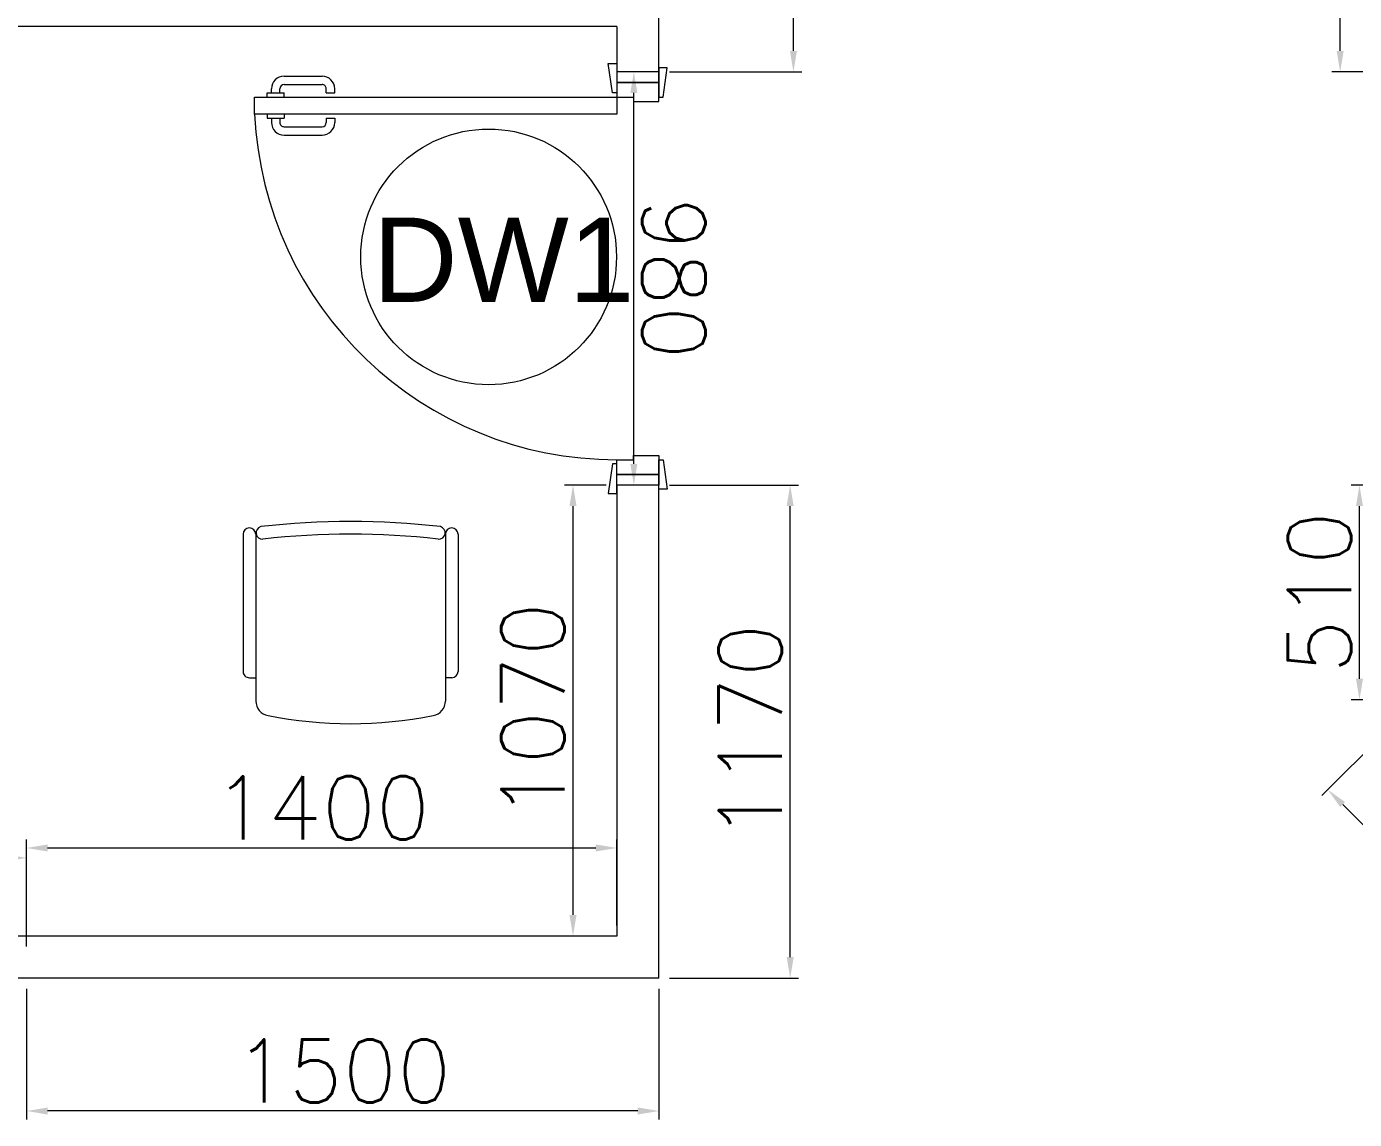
# Model space of a CAD drawing. Header units: millimetres. Extents: x -2143172 to 5255, y -610845 to 279739.
# Drawn here: x -1085517 to -1082367, y -582803 to -580211 of the extents above; entities that cross this region are included whole.
import ezdxf

# ---------------------------------------------------------------- set-up
doc = ezdxf.new("R2010")
doc.units = ezdxf.units.MM
doc.header["$LTSCALE"] = 30
doc.layers.get('0').update_dxf_attribs({"lineweight": 5})
doc.layers.get('Defpoints').update_dxf_attribs({"lineweight": 5})
for name, color, linetype, lineweight in [('dims.', 152, 'Continuous', 5), ('DTAG', 20, 'Continuous', 9), ('LOADING', 163, 'Continuous', 5), ('Walls', 32, 'Continuous', 5)]:
    doc.layers.add(name, color=color, linetype=linetype, lineweight=lineweight)
doc.layers.add('Wooden Joinery', color=7, linetype='Continuous', lineweight=5, true_color=0x521300)
doc.styles.add('SIMPLEX', font='SIMPLEX.shx', dxfattribs={"height": 150})
doc.styles.add('TTLB-A0-JeddahDP$0$swis721', font='swiss.ttf')
doc.dimstyles.new('Buk', dxfattribs={"dimtxt": 150, "dimasz": 50, "dimexe": 20, "dimexo": 25, "dimgap": 20, "dimtad": 1, "dimdec": 0, "dimrnd": 5, "dimdsep": 46, "dimtxsty": 'SIMPLEX', "dimcen": 0, "dimdle": 20, "dimclrd": 256, "dimclre": 256, "dimclrt": 256, "dimadec": 0, "dimazin": 0, "dimtfac": 0.0075, "dimtdec": 0, "dimtmove": 1, "dimatfit": 2, "dimldrblk": 'ARCHTICK', "dimfxl": 1, "dimtolj": 1, "dimtzin": 0, "dimlwd": -1, "dimlwe": -1, "dimarcsym": 0})

# ---------------------------------------------------------------- blocks, each defined once
blk = doc.blocks.new('*D274')
at = {"layer": 'Defpoints', "color": 0, "transparency": 16777216}
for p in [(-1085517.4, -582182.7), (-1086717.4, -582418.1, 0.1), (-1085517.4, -582418.1, 0.1)]:
    blk.add_point(p, dxfattribs=at)
at = {"layer": 'dims.', "linetype": 'Continuous', "transparency": 16777216}
for p, q in [((-1086717.4, -582393.1), (-1086717.4, -582162.7)), ((-1085517.4, -582393.1), (-1085517.4, -582162.7))]:
    blk.add_line(p, q, dxfattribs=at)
at = {"layer": 'dims.', "transparency": 16777216}
blk.add_line((-1086667.4, -582182.7), (-1085567.4, -582182.7), dxfattribs=at)
for points in [[(-1086667.4, -582174.4), (-1086667.4, -582191.1), (-1086717.4, -582182.7)], [(-1085567.4, -582174.4), (-1085567.4, -582191.1), (-1085517.4, -582182.7)]]:
    blk.add_solid(points, dxfattribs=at)
at = {"layer": 'dims.', "transparency": 16777216, "insert": (-1086117.4, -582087.7), "char_height": 150, "attachment_point": 5, "style": 'SIMPLEX'}
blk.add_mtext('\\A1;1200', dxfattribs=at)
blk = doc.blocks.new('_ArchTick')
at = {"color": 0, "linetype": 'ByBlock', "const_width": 0.15}
blk.add_lwpolyline([(-0.5, -0.5), (0.5, 0.5)], dxfattribs=at)
blk = doc.blocks.new('*D275')
at = {"layer": 'Defpoints', "color": 0, "transparency": 16777216}
for p in [(-1084117.4, -582159.1), (-1085517.4, -582368.1, 0.1), (-1084117.4, -582368.1, 0.1)]:
    blk.add_point(p, dxfattribs=at)
at = {"layer": 'dims.', "linetype": 'Continuous', "transparency": 16777216}
for p, q in [((-1085517.4, -582343.1), (-1085517.4, -582139.1)), ((-1084117.4, -582343.1), (-1084117.4, -582139.1))]:
    blk.add_line(p, q, dxfattribs=at)
at = {"layer": 'dims.', "transparency": 16777216}
blk.add_line((-1085467.4, -582159.1), (-1084167.4, -582159.1), dxfattribs=at)
for points in [[(-1085467.4, -582150.8), (-1085467.4, -582167.5), (-1085517.4, -582159.1)], [(-1084167.4, -582150.8), (-1084167.4, -582167.5), (-1084117.4, -582159.1)]]:
    blk.add_solid(points, dxfattribs=at)
at = {"layer": 'dims.', "transparency": 16777216, "insert": (-1084817.4, -582064.1), "char_height": 150, "attachment_point": 5, "style": 'SIMPLEX'}
blk.add_mtext('\\A1;1400', dxfattribs=at)
blk = doc.blocks.new('*D277')
at = {"layer": 'Defpoints', "color": 0, "transparency": 16777216}
for p in [(-1085517.4, -582468.1, 0.1), (-1084017.4, -582468.1, 0.1), (-1085517.4, -582783.1)]:
    blk.add_point(p, dxfattribs=at)
at = {"layer": 'dims.', "linetype": 'Continuous', "transparency": 16777216}
for p, q in [((-1085517.4, -582493.1), (-1085517.4, -582803.1)), ((-1084017.4, -582493.1), (-1084017.4, -582803.1))]:
    blk.add_line(p, q, dxfattribs=at)
at = {"layer": 'dims.', "transparency": 16777216}
blk.add_line((-1084067.4, -582783.1), (-1085467.4, -582783.1), dxfattribs=at)
for points in [[(-1085467.4, -582774.8), (-1085467.4, -582791.5), (-1085517.4, -582783.1)], [(-1084067.4, -582774.8), (-1084067.4, -582791.5), (-1084017.4, -582783.1)]]:
    blk.add_solid(points, dxfattribs=at)
at = {"layer": 'dims.', "transparency": 16777216, "insert": (-1084767.4, -582688.1), "char_height": 150, "attachment_point": 5, "style": 'SIMPLEX'}
blk.add_mtext('\\A1;1500', dxfattribs=at)
blk = doc.blocks.new('*D287')
at = {"layer": 'Defpoints', "color": 0, "transparency": 16777216}
for p in [(-1084017.4, -581298.1, 0.1), (-1083706, -581298.1), (-1084017.4, -582468.1, 0.1)]:
    blk.add_point(p, dxfattribs=at)
at = {"layer": 'dims.', "linetype": 'Continuous', "transparency": 16777216}
for p, q in [((-1083992.4, -581298.1), (-1083686, -581298.1)), ((-1083992.4, -582468.1), (-1083686, -582468.1))]:
    blk.add_line(p, q, dxfattribs=at)
at = {"layer": 'dims.', "transparency": 16777216}
blk.add_line((-1083706, -582418.1), (-1083706, -581348.1), dxfattribs=at)
for points in [[(-1083714.3, -581348.1), (-1083697.6, -581348.1), (-1083706, -581298.1)], [(-1083714.3, -582418.1), (-1083697.6, -582418.1), (-1083706, -582468.1)]]:
    blk.add_solid(points, dxfattribs=at)
at = {"layer": 'dims.', "transparency": 16777216, "insert": (-1083801, -581883.1), "char_height": 150, "attachment_point": 5, "rotation": 90, "style": 'SIMPLEX'}
blk.add_mtext('\\A1;1170', dxfattribs=at)
blk = doc.blocks.new('*D288')
at = {"layer": 'Defpoints', "color": 0, "transparency": 16777216}
for p in [(-1084117.4, -581298.1, 0.1), (-1084221.2, -582368.1), (-1084117.4, -582368.1, 0.1)]:
    blk.add_point(p, dxfattribs=at)
at = {"layer": 'dims.', "linetype": 'Continuous', "transparency": 16777216}
for p, q in [((-1084142.4, -581298.1), (-1084241.2, -581298.1)), ((-1084142.4, -582368.1), (-1084241.2, -582368.1))]:
    blk.add_line(p, q, dxfattribs=at)
at = {"layer": 'dims.', "transparency": 16777216}
blk.add_line((-1084221.2, -581348.1), (-1084221.2, -582318.1), dxfattribs=at)
for points in [[(-1084229.5, -581348.1), (-1084212.8, -581348.1), (-1084221.2, -581298.1)], [(-1084229.5, -582318.1), (-1084212.8, -582318.1), (-1084221.2, -582368.1)]]:
    blk.add_solid(points, dxfattribs=at)
at = {"layer": 'dims.', "transparency": 16777216, "insert": (-1084316.2, -581833.1), "char_height": 150, "attachment_point": 5, "rotation": 90, "style": 'SIMPLEX'}
blk.add_mtext('\\A1;1070', dxfattribs=at)
blk = doc.blocks.new('*D289')
at = {"layer": 'Defpoints', "color": 0, "transparency": 16777216}
for p in [(-1084076.8, -580318.1), (-1084067.5, -580318.1, 0.1), (-1084067.4, -581298.1, 0.1)]:
    blk.add_point(p, dxfattribs=at)
at = {"layer": 'dims.', "linetype": 'Continuous', "transparency": 16777216}
for p, q in [((-1084092.5, -580318.1), (-1084096.8, -580318.1)), ((-1084092.4, -581298.1), (-1084096.8, -581298.1))]:
    blk.add_line(p, q, dxfattribs=at)
at = {"layer": 'dims.', "transparency": 16777216}
blk.add_line((-1084076.8, -581248.1), (-1084076.8, -580368.1), dxfattribs=at)
for points in [[(-1084068.5, -580368.1), (-1084085.2, -580368.1), (-1084076.8, -580318.1)], [(-1084068.5, -581248.1), (-1084085.2, -581248.1), (-1084076.8, -581298.1)]]:
    blk.add_solid(points, dxfattribs=at)
at = {"layer": 'dims.', "transparency": 16777216, "insert": (-1083981.8, -580808.1), "char_height": 150, "attachment_point": 5, "rotation": 270.0012, "style": 'SIMPLEX'}
blk.add_mtext('\\A1;980', dxfattribs=at)
blk = doc.blocks.new('*D290')
at = {"layer": 'Defpoints', "color": 0, "transparency": 16777216}
for p in [(-1084017.4, -579478.1, 0.1), (-1083698.3, -579478.1), (-1084017.4, -580318.1, 0.1)]:
    blk.add_point(p, dxfattribs=at)
at = {"layer": 'dims.', "linetype": 'Continuous', "transparency": 16777216}
for p, q in [((-1083992.4, -579478.1), (-1083678.3, -579478.1)), ((-1083992.4, -580318.1), (-1083678.3, -580318.1))]:
    blk.add_line(p, q, dxfattribs=at)
at = {"layer": 'dims.', "transparency": 16777216}
blk.add_line((-1083698.3, -580268.1), (-1083698.3, -579528.1), dxfattribs=at)
for points in [[(-1083706.6, -579528.1), (-1083690, -579528.1), (-1083698.3, -579478.1)], [(-1083706.6, -580268.1), (-1083690, -580268.1), (-1083698.3, -580318.1)]]:
    blk.add_solid(points, dxfattribs=at)
at = {"layer": 'dims.', "transparency": 16777216, "insert": (-1083793.3, -579898.1), "char_height": 150, "attachment_point": 5, "rotation": 90, "style": 'SIMPLEX'}
blk.add_mtext('\\A1;840', dxfattribs=at)
blk = doc.blocks.new('*D313')
at = {"layer": 'Defpoints', "color": 0, "transparency": 16777216}
for p in [(-1082217.4, -581807.7, 0.1), (-1082430.6, -582020.9), (-1081557, -582468.1, 0.1)]:
    blk.add_point(p, dxfattribs=at)
at = {"layer": 'dims.', "linetype": 'Continuous', "transparency": 16777216}
for p, q in [((-1082235.1, -581825.4), (-1082444.7, -582035)), ((-1081574.7, -582485.8), (-1081784.3, -582695.4))]:
    blk.add_line(p, q, dxfattribs=at)
at = {"layer": 'dims.', "transparency": 16777216}
blk.add_line((-1081805.5, -582645.9), (-1082395.3, -582056.2), dxfattribs=at)
for points in [[(-1082389.4, -582050.3), (-1082401.1, -582062.1), (-1082430.6, -582020.9)], [(-1081799.6, -582640), (-1081811.4, -582651.8), (-1081770.2, -582681.3)]]:
    blk.add_solid(points, dxfattribs=at)
at = {"layer": 'dims.', "transparency": 16777216, "insert": (-1082033.2, -582283.9), "char_height": 150, "attachment_point": 5, "rotation": 315, "style": 'SIMPLEX'}
blk.add_mtext('\\A1;935', dxfattribs=at)
blk = doc.blocks.new('*D314')
at = {"layer": 'Defpoints', "color": 0, "transparency": 16777216}
for p in [(-1082355.5, -581298.1), (-1082217.4, -581298.1, 0.1), (-1082217.4, -581807.7, 0.1)]:
    blk.add_point(p, dxfattribs=at)
at = {"layer": 'dims.', "linetype": 'Continuous', "transparency": 16777216}
for p, q in [((-1082242.4, -581298.1), (-1082375.5, -581298.1)), ((-1082242.4, -581807.7), (-1082375.5, -581807.7))]:
    blk.add_line(p, q, dxfattribs=at)
at = {"layer": 'dims.', "transparency": 16777216}
blk.add_line((-1082355.5, -581757.7), (-1082355.5, -581348.1), dxfattribs=at)
for points in [[(-1082363.8, -581348.1), (-1082347.2, -581348.1), (-1082355.5, -581298.1)], [(-1082363.8, -581757.7), (-1082347.2, -581757.7), (-1082355.5, -581807.7)]]:
    blk.add_solid(points, dxfattribs=at)
at = {"layer": 'dims.', "transparency": 16777216, "insert": (-1082450.5, -581552.9), "char_height": 150, "attachment_point": 5, "rotation": 90, "style": 'SIMPLEX'}
blk.add_mtext('\\A1;510', dxfattribs=at)
blk = doc.blocks.new('*D316')
at = {"layer": 'Defpoints', "color": 0, "transparency": 16777216}
for p in [(-1082401.3, -579478.1), (-1082217.4, -579478.1, 0.1), (-1082217.4, -580318.1, 0.1)]:
    blk.add_point(p, dxfattribs=at)
at = {"layer": 'dims.', "linetype": 'Continuous', "transparency": 16777216}
for p, q in [((-1082242.4, -579478.1), (-1082421.3, -579478.1)), ((-1082242.4, -580318.1), (-1082421.3, -580318.1))]:
    blk.add_line(p, q, dxfattribs=at)
at = {"layer": 'dims.', "transparency": 16777216}
blk.add_line((-1082401.3, -580268.1), (-1082401.3, -579528.1), dxfattribs=at)
for points in [[(-1082409.6, -579528.1), (-1082393, -579528.1), (-1082401.3, -579478.1)], [(-1082409.6, -580268.1), (-1082393, -580268.1), (-1082401.3, -580318.1)]]:
    blk.add_solid(points, dxfattribs=at)
at = {"layer": 'dims.', "transparency": 16777216, "insert": (-1082496.3, -579898.1), "char_height": 150, "attachment_point": 5, "rotation": 90, "style": 'SIMPLEX'}
blk.add_mtext('\\A1;840', dxfattribs=at)
blk = doc.blocks.new('A$C72370EFE')
at = {"layer": 'Wooden Joinery'}
for p, q in [((-0.01, -0.03), (-0.01, -0.07)), ((0, -0.03), (-0.01, -0.03)), ((0.04, -0.03), (0.05, -0.03)), ((0.05, -0.03), (0.05, -0.07)), ((-0.01, -0.04), (-0.02, -0.04)), ((-0.01, -0.06), (-0.02, -0.06)), ((0.05, -0.04), (0.06, -0.04)), ((0.05, -0.06), (0.06, -0.06)), ((-0.05, -0.07), (-0.05, -0.16)), ((-0.03, -0.07), (-0.03, -0.16)), ((0, -0.07), (-0.01, -0.07)), ((0.04, -0.07), (0.05, -0.07)), ((0.07, -0.07), (0.07, -0.16)), ((0.09, -0.07), (0.09, -0.16)), ((-0.01, -0.17), (-0.02, -0.17)), ((-0.01, -0.17), (-0.01, -0.19)), ((0.05, -0.17), (0.06, -0.17)), ((0.05, -0.17), (0.05, -0.19)), ((-0.01, -0.19), (-0.02, -0.19)), ((0.05, -0.19), (0.06, -0.19))]:
    blk.add_line(p, q, dxfattribs=at)
for centre, radius, start, end in [((-0.02, -0.07), 0.03, 90, 180), ((-0.02, -0.07), 0.01, 90, 180), ((0.06, -0.07), 0.03, 0, 90), ((0.06, -0.07), 0.01, 0, 90), ((-0.02, -0.16), 0.03, 180, 270), ((-0.02, -0.16), 0.01, 180, 270), ((0.06, -0.16), 0.01, 270, 0), ((0.06, -0.16), 0.03, 270, 0)]:
    blk.add_arc(centre, radius, start, end, dxfattribs=at)
blk = doc.blocks.new('A$C5DAD61B4')
at = {"layer": 'Wooden Joinery'}
for points in [[(80, 959.1), (80, 969.1), (10, 979.1), (10, 959.1)], [(940, 959.1), (940, 969.1), (1010, 979.1), (1010, 959.1)], [(70, 859.1), (70, 849.1), (0, 839.1), (0, 859.1)], [(120, 859.1), (120, 0), (80, 0), (80, 859.1)], [(950, 859.1), (950, 849.1), (1020, 839.1), (1020, 859.1)]]:
    blk.add_lwpolyline(points, close=True, dxfattribs=at)
for points in [[(45, 859.1), (45, 959.1), (20, 959.1), (20, 859.1), (45, 859.1)], [(45, 859.1), (80, 859.1), (80, 899.1), (90, 899.1), (90, 959.1), (45, 959.1), (45, 859.1)], [(975, 859.1), (940, 859.1), (940, 899.1), (930, 899.1), (930, 959.1), (975, 959.1), (975, 859.1)], [(975, 859.1), (975, 959.1), (1000, 959.1), (1000, 859.1), (975, 859.1)]]:
    blk.add_lwpolyline(points, dxfattribs=at)
blk.add_arc((80, 859.1), 860, 272.666, 0, dxfattribs=at)
at = {"layer": 'Wooden Joinery', "xscale": 999.9999999998854, "yscale": 999.9999999998854, "zscale": 999.9999999998854, "rotation": 180}
blk.add_blockref('A$C72370EFE', (120, 0), dxfattribs=at)
blk = doc.blocks.new('A$C164D1FF0')
at = {"layer": 'DTAG'}
blk.add_circle((0, 0), 303.3, dxfattribs=at)
at = {"layer": 'DTAG', "insert": (-275.2, 93.3), "char_height": 200, "width": 6547.939, "attachment_point": 1, "style": 'TTLB-A0-JeddahDP$0$swis721'}
blk.add_mtext('DW1', dxfattribs=at)
blk = doc.blocks.new('GF21016-P')
at = {"color": 0, "extrusion": (-1.24384e-09, -1.20261e-09, -1)}
for p, q in [((0.0128, 0.0179), (0.0128, 0.4136)), ((0.4628, 0.0179), (0.4628, 0.4136)), ((-0.0022, 0.3585), (0.0128, 0.3585)), ((0.4778, 0.3585), (0.4628, 0.3585)), ((-0.0172, 0.0179), (-0.0172, 0.3435)), ((0.4928, 0.0179), (0.4928, 0.3435)), ((0.4778, 0.0029), (0.4778, 0.0029))]:
    blk.add_line(p, q, dxfattribs=at)
for centre, radius, start, end in [((-0.2378, -0.5362), 1.0036, 78.7568, 101.2432), ((-0.0478, 0.4136), 0.035, 0, 80.6557), ((-0.4278, 0.4136), 0.035, 99.3443, 180), ((0.0022, 0.3435), 0.015, 0, 90), ((-0.4778, 0.3435), 0.015, 90, 180), ((0.0022, 0.0179), 0.015, 270, 0), ((0.0022, 0.0179), 0.015, 180, 270), ((-0.0284, 0.0145), 0.015, 284.3864, 95.5209), ((-0.2378, 1.8734), 1.8855, 263.5119, 276.4881), ((-0.2378, 1.8928), 1.8749, 263.6341, 276.3659), ((-0.4471, 0.0145), 0.015, 84.4791, 255.6136), ((-0.4778, 0.0179), 0.015, 270, 0), ((-0.4778, 0.0179), 0.015, 180, 270)]:
    blk.add_arc(centre, radius, start, end, dxfattribs=at)

msp = doc.modelspace()

# ---------------------------------------------------------------- linework, layer by layer
at = {"layer": 'Walls'}
for p, q in [((-1084017.4, -580318.1, 0.2), (-1084017.4, -577628.1, 0.2)), ((-1084117.4, -580210.5, 0.2), (-1088117.4, -580210.5, 0.2)), ((-1084117.4, -580210.5, 0.2), (-1084117.4, -580318.1, 0.2)), ((-1084017.4, -580318.1, 0.2), (-1084117.4, -580318.1, 0.2)), ((-1084117.4, -581298.1, 0.2), (-1084117.4, -582368.1, 0.2)), ((-1084017.4, -581298.1, 0.2), (-1084117.4, -581298.1, 0.2)), ((-1084017.4, -582468.1, 0.2), (-1084017.4, -581298.1, 0.2)), ((-1084117.4, -582368.1, 0.2), (-1088117.4, -582368.1, 0.2)), ((-1084017.4, -582468.1, 0.2), (-1091157, -582468.1, 0.2))]:
    msp.add_line(p, q, dxfattribs=at)

# ---------------------------------------------------------------- block references
at = {"layer": 'DTAG'}
msp.add_blockref('A$C164D1FF0', (-1084421.3, -580756.9, -0.1), dxfattribs=at)
at = {"layer": 'LOADING', "extrusion": (-3.71208e-07, 7.42354e-07, -1), "xscale": 1000.000000000001, "yscale": 1000.000000000001, "zscale": 1000.000000000001, "rotation": 179.999974886666}
msp.add_blockref('GF21016-P', (1084986.5, -581396.9, -0.1), dxfattribs=at)
at = {"layer": 'Wooden Joinery', "rotation": 270}
msp.add_blockref('A$C5DAD61B4', (-1084976.5, -580298.1, 0.2), dxfattribs=at)

# ---------------------------------------------------------------- dimensions: what is measured, and where the dimension line sits
at = {"layer": 'dims.'}
for base, p1, p2, picture, middle in [((-1083698.3, -579478.1, 0.1), (-1084017.4, -580318.1, 0.2), (-1084017.4, -579478.1, 0.2), '*D290', (-1083793.3, -579898.1, 0.1)), ((-1082401.3, -579478.1, 0.1), (-1082217.4, -580318.1, 0.2), (-1082217.4, -579478.1, 0.2), '*D316', (-1082496.3, -579898.1, 0.1)), ((-1084221.2, -582368.1, 0.1), (-1084117.4, -581298.1, 0.2), (-1084117.4, -582368.1, 0.2), '*D288', (-1084316.2, -581833.1, 0.1)), ((-1082355.5, -581298.1, 0.1), (-1082217.4, -581807.7, 0.2), (-1082217.4, -581298.1, 0.2), '*D314', (-1082450.5, -581552.9, 0.1))]:
    dim = msp.add_linear_dim(base=base, p1=p1, p2=p2, angle=90, dimstyle='Buk', dxfattribs=at)
    dim.commit()
    dim.dimension.update_dxf_attribs({"geometry": picture, "text_midpoint": middle})
for p1, p2, distance, picture, middle in [((-1084067.4, -581298.1, 0.2), (-1084067.5, -580318.1, 0.2), 9.4, '*D289', (-1083981.8, -580808.1, 0.1)), ((-1084017.4, -582468.1, 0.2), (-1084017.4, -581298.1, 0.2), -311.5, '*D287', (-1083801, -581883.1, 0.1)), ((-1081557, -582468.1, 0.2), (-1082217.4, -581807.7, 0.2), 301.5, '*D313', (-1082033.2, -582283.9, 0.1))]:
    dim = msp.add_aligned_dim(p1=p1, p2=p2, distance=distance, dimstyle='Buk', dxfattribs=at)
    dim.commit()
    dim.dimension.update_dxf_attribs({"geometry": picture, "text_midpoint": middle})
for base, p1, p2, picture, middle in [((-1085517.4, -582182.7, 0.1), (-1086717.4, -582418.1, 0.2), (-1085517.4, -582418.1, 0.2), '*D274', (-1086117.4, -582087.7, 0.1)), ((-1084117.4, -582159.1, 0.1), (-1085517.4, -582368.1, 0.2), (-1084117.4, -582368.1, 0.2), '*D275', (-1084817.4, -582064.1, 0.1)), ((-1085517.4, -582783.1, 0.1), (-1084017.4, -582468.1, 0.2), (-1085517.4, -582468.1, 0.2), '*D277', (-1084767.4, -582688.1, 0.1))]:
    dim = msp.add_linear_dim(base=base, p1=p1, p2=p2, dimstyle='Buk', dxfattribs=at)
    dim.commit()
    dim.dimension.update_dxf_attribs({"geometry": picture, "text_midpoint": middle})

doc.saveas('drawing.dxf')
